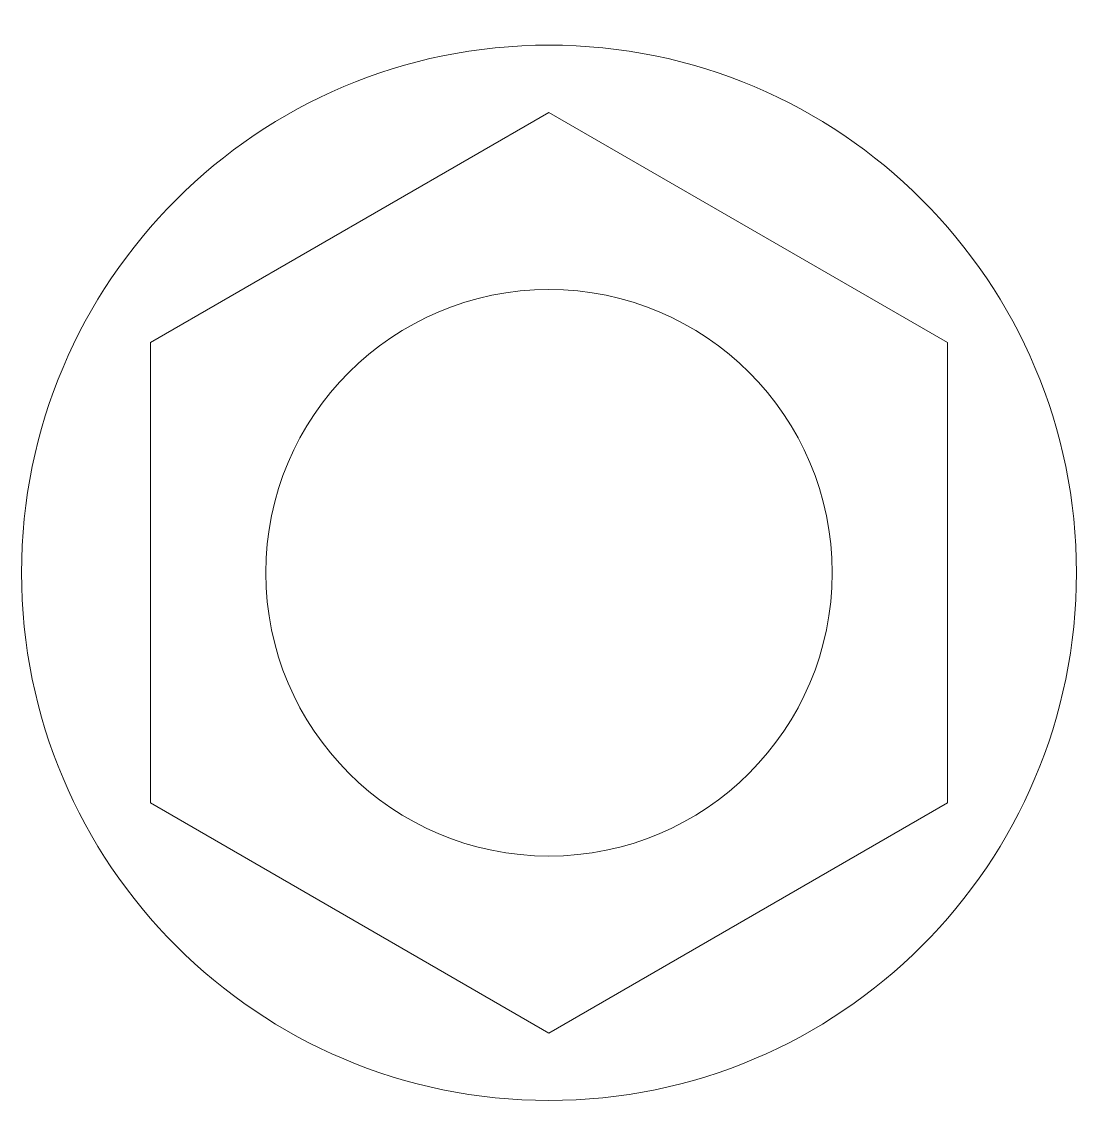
# Model space of a CAD drawing. Header units: metres. Extents: x -14.9 to 14.9, y -14.9 to 15.6.
import ezdxf

# ---------------------------------------------------------------- set-up
doc = ezdxf.new("R2010")
doc.units = ezdxf.units.M
doc.layers.add('A-DETL-GENF', color=92, linetype='Continuous', lineweight=18)

# ---------------------------------------------------------------- blocks, each defined once
blk = doc.blocks.new('00 moer a e - M16-712626-00_0 Basismaterialen')
at = {"layer": 'A-DETL-GENF'}
for p, q in [((0, 13), (-11.258, 6.5)), ((0, 13), (-11.258, 6.5)), ((11.258, 6.5), (0, 13)), ((11.258, 6.5), (0, 13)), ((-11.258, 6.5), (-11.258, -6.5)), ((-11.258, 6.5), (-11.258, -6.5)), ((11.258, -6.5), (11.258, 6.5)), ((11.258, -6.5), (11.258, 6.5)), ((-11.258, -6.5), (0, -13)), ((-11.258, -6.5), (0, -13)), ((0, -13), (11.258, -6.5)), ((0, -13), (11.258, -6.5))]:
    blk.add_line(p, q, dxfattribs=at)
blk.add_circle((0, 0), 8, dxfattribs=at)
for start, end in [(360, 180), (180, 360)]:
    blk.add_arc((0, 0), 14.9, start, end, dxfattribs=at)

msp = doc.modelspace()

# ---------------------------------------------------------------- block references
msp.add_blockref('00 moer a e - M16-712626-00_0 Basismaterialen', (0, 0))

doc.saveas('drawing.dxf')
